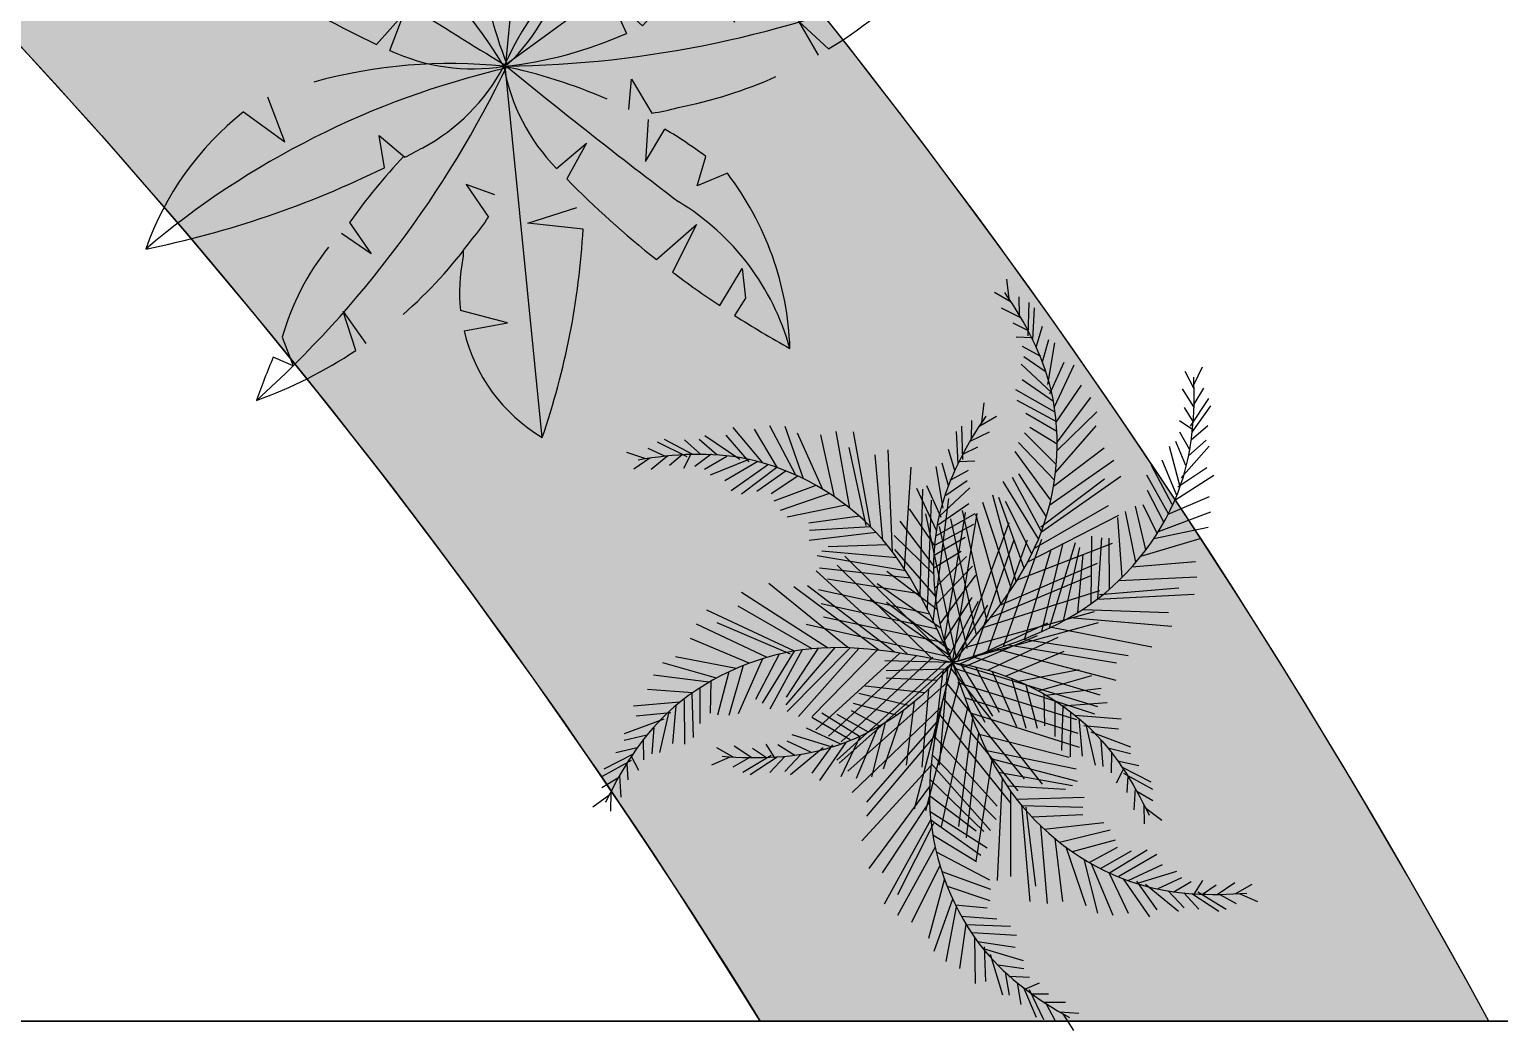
# Model space of a CAD drawing. Header units: inches. Extents: x 484217 to 497210, y -26946 to -21493.
# Drawn here: x 492448.7 to 492546.6, y -23339.7 to -23273 of the extents above; entities that cross this region are included whole.
import ezdxf

# ---------------------------------------------------------------- set-up
doc = ezdxf.new("R2010")
doc.units = ezdxf.units.IN
doc.header["$LTSCALE"] = 20
doc.header["$MEASUREMENT"] = 0
for name, color, linetype in [('ARBOLES', 7, 'Continuous'), ('Grass', 90, 'Continuous'), ('I-WALL-FULL', 5, 'Continuous')]:
    doc.layers.add(name, color=color, linetype=linetype)

# ---------------------------------------------------------------- blocks, each defined once
blk = doc.blocks.new('ARB-P16')
at = {"layer": 'ARBOLES'}
for p, q in [((0.3345730219092786, 1.506239946134343), (0.3251907298984236, 1.589995692738313)), ((0.3438821711946218, 1.492107292967773), (0.2733147618798171, 1.533651573287272)), ((0.3783641936887534, 1.437035543502645), (0.3777525340174179, 1.515545855283136)), ((0.3844227116748584, 1.426835899376158), (0.3030974925237047, 1.466412276589466)), ((0.4157803354854649, 1.350538077020616), (0.4189789069495475, 1.491099260276144)), ((0.4349267979449678, 1.333145019679364), (0.4420467349744115, 1.469084072060951)), ((0.4145402151603435, 1.373122101052417), (0.3513078530439486, 1.403780706570501)), ((0.4492108960866119, 1.302778570272181), (0.4764323385358295, 1.391586997699363)), ((0.4322067550511406, 1.341927463606311), (0.3642193157182021, 1.344892079332226)), ((0.4752484524465501, 1.240279017271291), (0.5032532641279772, 1.334697532230138)), ((0.4982288373235519, 1.143604847924593), (0.5276941703105251, 1.320738362519961)), ((0.4661256037142607, 1.263459936565511), (0.3914227061763995, 1.304538573016401)), ((0.4876066691934965, 1.199012420054146), (0.3973164712259915, 1.26147506615834)), ((0.4685180704548486, 1.263380326404615), (0.4654865820560872, 1.265025618572878)), ((0.5146862787142652, 1.10945477074327), (0.3851689362488457, 1.230335802006522)), ((0.5066406185651999, 1.104458720532392), (0.5674851172675233, 1.239098793161929)), ((0.5259458851019474, 1.049739478257692), (0.6100433136794834, 1.226998812613942)), ((1.116489207325259, 1.126282036535684), (1.078828381262497, 1.198996193788275)), ((1.116123022552671, 1.143201198886345), (1.152726417080089, 1.21911723145891)), ((0.525985743539934, 1.028179089500782), (0.3636897886857753, 1.121437505345853)), ((0.5222602812096682, 1.071760661531243), (0.3903480720705374, 1.163968733886918)), ((0.5338645498167125, 0.9842038375044524), (0.6407926670371182, 1.141143803387109)), ((1.116102684193407, 1.049446232097182), (1.068285270746486, 1.126215860691673)), ((1.11639727611697, 1.061305894659284), (1.157637813587712, 1.128115035146607)), ((0.2197022878853545, 0.9832548405790645), (0.2290845798952716, 1.067010587182693)), ((0.5336090697251166, 0.9870873098915068), (0.3687661414904824, 1.076119686486351)), ((0.5377147798677697, 0.9008205055802421), (0.6804779218176122, 1.088704709251886)), ((1.102075119842823, 0.9681573293758845), (1.179546185202241, 1.085485549040214)), ((0.2103931386000113, 0.969122187412438), (0.2809605479147592, 1.010666467731852)), ((0.5364702333370133, 0.9459688835474367), (0.4059284033594963, 1.022189725018649)), ((0.5373204021605602, 0.8648984215944324), (0.7060475351661637, 1.028119056345531)), ((1.113037081977495, 0.9879414499290817), (1.075797759860905, 1.047536035248044)), ((1.109037539347725, 0.9432448790141166), (1.187370836127911, 1.054573285457565)), ((-0.7067040545985606, 0.8124060367763376), (-0.8324146422151841, 0.9630383615632638)), ((-0.643880893170433, 0.7921359640571666), (-0.7415755836052256, 0.9549841221813438)), ((-0.5665570685225703, 0.7606934696260622), (-0.677333334580851, 0.9690451136487468)), ((-0.5341057213007048, 0.7452836767936901), (-0.6116087512086494, 0.9668758729017951)), ((-0.452978396911675, 0.7006303776327059), (-0.5599001490439832, 0.9388753979583555)), ((-0.3388742545633932, 0.6209263306059256), (-0.3966957467187342, 0.9456253998048112)), ((-0.2500229406295489, 0.5413246795435214), (-0.322845385995123, 0.9441996542779519)), ((0.1193485118496085, 0.8101599141239149), (0.1122285748202216, 0.946098966505815)), ((0.1384949743082586, 0.8275529714654795), (0.1352964028450288, 0.9681141547210359)), ((0.1698525981197179, 0.9038507938210499), (0.2511778172709285, 0.9434271710343295)), ((0.1759111161058229, 0.9140504379475374), (0.1765227757762773, 0.9925607497277439)), ((0.5335411631723446, 0.8063750711475848), (0.3992098409974574, 0.9399047567601997)), ((0.5377285915080279, 0.8912451133850537), (0.4224041276920616, 0.9623447453173526)), ((0.5307691667561585, 0.7725261248645835), (0.7022900268177068, 0.9694361178893018)), ((1.111405417903882, 0.952128746743), (1.055409385993585, 0.9908007684608151)), ((1.09839270578675, 0.8676402243392545), (1.056982211860941, 0.9421596732514387)), ((1.104982069902547, 0.909932570825049), (1.175269549405897, 0.9706582979607674)), ((-1.120199973706121, 0.840685405158041), (-1.191742192462215, 0.8730266190934515)), ((-1.025984125991954, 0.8384152918794426), (-1.15227087714004, 0.9002160490112203)), ((-1.002168992665077, 0.8485120682468619), (-1.122615842920311, 0.911936635485972)), ((-0.9686116348706264, 0.8487579283689968), (-1.03784201186707, 0.9106861013771379)), ((-0.9009531925069608, 0.8462116284307227), (-0.9749491870068994, 0.9112017680087945)), ((-0.8035458082586047, 0.8265699736658121), (-0.9520335370684164, 0.927544635012282)), ((-0.7644772217169303, 0.8178051063482314), (-0.8612335044793156, 0.9294663078738096)), ((-0.403312768825316, 0.6685926363371664), (-0.4609379957430519, 0.9315644083373797)), ((-0.2702160334626456, 0.54804878496941), (-0.3412746020327404, 0.8770499579732984)), ((0.1397350946342897, 0.8501369954969675), (0.2029674567506277, 0.8807956010151655)), ((0.5265572926070661, 0.7399357859634392), (0.374810641092381, 0.8986778106734903)), ((0.522489868238921, 0.7140065153600119), (0.7371178936160163, 0.876516916162643)), ((1.05760155110579, 0.7113974262459521), (1.01221903578471, 0.882649851109221)), ((1.082304517890265, 0.801639551852304), (1.039068290579763, 0.9025579875077483)), ((1.061829055140322, 0.7490697417871104), (1.18099553568436, 0.8833970947556509)), ((1.093788486166289, 0.8431579338010238), (1.167723259987554, 0.908217711424811)), ((-1.201385235699291, 0.8299211446365291), (-1.281365194218779, 0.856496673373499)), ((-1.184652420326501, 0.8324519618270187), (-1.251942302915552, 0.7857855050759213)), ((-1.108400304975959, 0.8419126778902069), (-1.178410995239147, 0.7846537558588408)), ((-1.047009629379005, 0.8467522126064466), (-1.101342061686296, 0.8021846401947812)), ((-1.011283015763155, 0.8497222490806564), (-1.042462235720251, 0.789233100497313)), ((-0.9258236062987351, 0.8476412808800831), (-0.994423502849031, 0.7970247671059099)), ((-0.8583056630050976, 0.840141554753842), (-0.9528530808408674, 0.7843321667624535)), ((-0.7656423335265572, 0.827203812610918), (-0.9296691345952581, 0.7602547704247797)), ((-0.9247488547278522, 0.8497802394912526), (-0.9275129732648395, 0.8477170969985934)), ((-0.728243190440196, 0.8182866673545844), (-0.8672389417666294, 0.7371488793579317)), ((-0.1990119186392007, 0.4860224393592886), (-0.2319617053097716, 0.8461358913173456)), ((-0.158410033130707, 0.4355847989327798), (-0.1765878653588118, 0.8675697276056553)), ((0.07902685734717352, 0.7172939117158705), (0.05102204566574641, 0.8117124266748873)), ((0.1050644137080212, 0.7797934647168461), (0.07784297125877515, 0.8686018921442552)), ((0.1220685547425546, 0.8189423580511743), (0.190055994076431, 0.8219069737770042)), ((0.5108951074921038, 0.655340062306351), (0.3607552955148492, 0.8604087117756477)), ((0.506210103040047, 0.6355248737651777), (0.7768031483965102, 0.8240778220276183)), ((1.043966387242676, 0.6754489396359133), (0.9813051272282394, 0.8236944320501323)), ((1.100376341996906, 0.8663002906598364), (1.098684335509034, 0.8693059556904074)), ((-0.6871109148103471, 0.8034082134118421), (-0.8397914459129936, 0.6951226441518656)), ((-0.6466060820279154, 0.7931121959833547), (-0.7965166535720413, 0.6807432696254807)), ((-0.6080724472673751, 0.778481056781544), (-0.7319778830183736, 0.6918887416509563)), ((-0.5578570003042671, 0.7566938272119614), (-0.670736245953691, 0.6817727653072154)), ((-0.1080586873364098, 0.36398148305733), (-0.07980861549640395, 0.7945941945389734)), ((0.05604647247108119, 0.6206197423692572), (0.02658113948405116, 0.7977532569647393)), ((0.08814970607943451, 0.7404748310101184), (0.1628526036181768, 0.781553467461265)), ((0.4717491111412357, 0.5230771030060453), (0.3486662727951568, 0.7509003358301243)), ((0.4923013458900698, 0.5845612519840415), (0.3757787878914201, 0.7665537537192222)), ((0.4711628305018109, 0.5214956339738421), (0.8064526221195932, 0.7564256436646986)), ((1.008540193040119, 0.5977099131243904), (0.9163035583777628, 0.7607815486024093)), ((1.023940760608326, 0.636561836785063), (0.9361087136207401, 0.8018574526064981)), ((1.035374667193111, 0.654840724395342), (1.200871415584061, 0.7602166010546227)), ((1.048131028433687, 0.7114460601785311), (1.171268248314391, 0.7930991511182697)), ((-0.4825511274815994, 0.7173303397664483), (-0.6600797800477096, 0.6513102021178838)), ((0.02832942469177624, 0.526754372702527), (-0.05576800388575975, 0.7040137070587207)), ((-0.04150874273287286, 0.2521986997329293), (-0.03028303998743809, 0.7009305228134792)), ((0.0476346912294332, 0.5814736149769999), (-0.01320980747289013, 0.7161136876067644)), ((0.03958903108036793, 0.5864696651881616), (0.1691063735457874, 0.7073506964514138)), ((0.06666864060113653, 0.6760273144990094), (0.1569588385686131, 0.7384899606030615)), ((0.08575723933978452, 0.7403952208492797), (0.08878872773848911, 0.7420405130175993)), ((0.4591999560362865, 0.4908543564288266), (0.3099033782607421, 0.7345520386263331)), ((0.4688070915526339, 0.5426480590345761), (0.7377599038013045, 0.7450226542513576)), ((0.989092775820893, 0.5613683500628213), (0.9190885979612062, 0.6953467107429674)), ((-0.4251517817044999, 0.6831504016707584), (-0.6328699707028704, 0.6118816805233678)), ((-0.354903020634481, 0.6334829870833119), (-0.6040116562239461, 0.5830845564458116)), ((-0.01052867565292104, 0.193304652275998), (0.006664513020183448, 0.655212214929378)), ((0.01408386722269483, 0.1436419150223571), (0.0797723652400748, 0.6619014627801221)), ((0.03201502858490812, 0.5487755559759933), (0.1639272377240957, 0.64098362833181)), ((0.3447113815645366, 0.2798646806595855), (0.222944364704972, 0.6451463371149089)), ((0.3649913836601968, 0.3109382990069207), (0.2655213576911422, 0.6757596458677142)), ((0.3988299799497952, 0.3672533677343495), (0.2917840974370449, 0.666796564167015)), ((0.4312291430813388, 0.4286128227519725), (0.319703464057028, 0.649744286156249)), ((0.4423235256604414, 0.4520063784725039), (0.7554936711758842, 0.6328152462880325)), ((0.9123644591263087, 0.4447159719066747), (0.8696330241247665, 0.6292399690448747)), ((0.9610515910572417, 0.5143580698773462), (0.9012098287111883, 0.6359058098598496)), ((1.007222860418693, 0.5951322556900038), (1.181245428280306, 0.671158047486955)), ((-0.2984281234662376, 0.5869431766946889), (-0.5124980801755612, 0.5573994659479808)), ((0.01656052992680657, 0.3778354000249635), (-0.1262026120229791, 0.5657196036967775)), ((0.02041075997786379, 0.4612187319493443), (-0.0865173572424851, 0.6181586978320013)), ((0.1116052272269314, -0.01313343432155989), (-0.01731736943162332, 0.5968969948779943)), ((0.02828956625469914, 0.5051939839453325), (0.1905855211079484, 0.5984523997904887)), ((0.05923847942437988, 0.04723185977215394), (0.1506971908023615, 0.6029275138485559)), ((0.1965939962133518, 0.08596848078286712), (0.08798073248070182, 0.5762706980013661)), ((0.09507535428940628, -0.03213074919844416), (0.2001755847936124, 0.5992717735790904)), ((0.1191775166289233, -0.02483551497252279), (0.3344701411040774, 0.5603202303852584)), ((0.2413048792660106, 0.1403739335116256), (0.137336147020136, 0.6107975302621185)), ((0.3003684918153056, 0.2169118180022451), (0.1943784465367457, 0.5954822647266838)), ((0.4135396582853161, 0.3940067434944296), (0.7981573839482508, 0.5915177996179182)), ((0.8128540716334101, 0.3288621825230962), (0.7947862921833462, 0.5823748439065071)), ((0.8711123079413311, 0.3921687256761572), (0.8270433681075815, 0.6073059033023753)), ((0.9661329079356163, 0.5224740137684876), (1.186959950051545, 0.605643756819461)), ((-0.2272137825522975, 0.5176236128399694), (-0.5110435500502319, 0.484176766564417)), ((-0.2512132282587913, 0.5425196626590889), (-0.5096454724118757, 0.5262228626147873)), ((0.01695490763407292, 0.3419133160389833), (-0.1517722253715306, 0.5051339507903947)), ((0.01780507645756302, 0.4229837779920445), (0.1483469064351368, 0.4992046194635122)), ((0.02066624006951656, 0.4641022043361147), (0.1855091683041508, 0.553134580931129)), ((0.1573318387366101, 0.0282842079914758), (0.04088557253683689, 0.5430488243392233)), ((0.6815902064192016, 0.217068918812572), (0.6847827159335509, 0.5028447686092363)), ((0.9466925048803317, 0.492264373242449), (1.176388080385948, 0.5407387336189515)), ((-0.1402819565043956, 0.4110187534805618), (-0.4571149744628542, 0.4393345833896091)), ((-0.1824196528305038, 0.4661468138498606), (-0.4299333297533394, 0.4575397861809449)), ((0.02350614303753673, 0.2495410193093051), (-0.1480147170230737, 0.446451012333938)), ((0.01654671828566734, 0.3682600078297185), (0.1318711821025715, 0.4393596397620456)), ((0.1799289998595555, -0.01408370674181469), (0.3551162738484948, 0.4837634205849781)), ((0.243858264182137, 0.01388129818127481), (0.41266745516333, 0.4868470076235382)), ((0.3106576408143837, 0.03617164657438821), (0.4728267454208037, 0.4898334580327059)), ((0.3696228640292816, 0.3182861515134334), (0.7724483881938227, 0.4730665473336443)), ((0.4013830627375796, 0.0695700882557162), (0.5129851228756763, 0.4465242671741407)), ((0.4724170605417441, 0.09929425256598279), (0.5635908092251327, 0.4733868112844277)), ((0.5061181045625744, 0.1148212572382761), (0.6159284753585155, 0.4766645709211729)), ((0.5647263492930676, 0.1445115117711566), (0.6334008563645455, 0.4551057157906939)), ((0.7093558483151128, 0.2376809497874319), (0.7263031879354571, 0.4960713485823476)), ((0.759462345355672, 0.278815289249934), (0.7575883330803777, 0.494906162005293)), ((0.8920133219189665, 0.417526519117871), (1.141993553933162, 0.4930436323510889)), ((-0.1033276072775209, 0.3566973613976643), (-0.4762576339635984, 0.4192441150081265)), ((0.00957510092015923, -0.0156258415496211), (-0.3915965063075646, 0.379625594121677)), ((0.09507535428940628, -0.03213074919844416), (-0.3600696253431295, 0.4179339703004246)), ((0.02073414662228856, 0.2833899655924483), (0.1550654687962663, 0.4169196512048359)), ((0.02771801718662914, 0.2169506804080186), (0.1794646687022521, 0.3756927051183823)), ((0.2960112196844875, 0.2110219375772999), (0.7081551884093926, 0.3888522344646788)), ((0.6247986948444293, 0.1792390482745247), (0.6479735692458917, 0.4258156618971611)), ((0.8538765423980407, 0.3723748023370774), (1.122063976119506, 0.3958337034167698)), ((-0.09522535085415028, 0.003101226140188373), (-0.4806817918337742, 0.3557076210356911)), ((-0.08361084961074994, 0.3252633398714408), (-0.4663014865978709, 0.3677577077325509)), ((-0.04503090674151622, 0.2586229407413896), (-0.4331768166331358, 0.3210106435819284)), ((0.03178544155565532, 0.1910214098045912), (-0.18284258382144, 0.3535318106073078)), ((0.04338020230247253, 0.1323549567511861), (0.1935200142797555, 0.3374236062204261)), ((0.2555174531911177, 0.158215420391457), (0.6821251875627468, 0.3361481131363462)), ((0.798347321176891, 0.3145742451337128), (1.127778497889949, 0.3303194127491338)), ((-0.4332026918861516, 0.03059868191448345), (-0.796561146848603, 0.2649318750224836)), ((-0.345668338513434, 0.03042591842643105), (-0.6811248553835014, 0.3018928577357087)), ((-0.2159689821548341, 0.02030847137774572), (-0.5760465211848782, 0.2883204698658233)), ((-0.1499903135398881, 0.01164309949248832), (-0.5173884128063833, 0.2921298885366355)), ((-0.0002841395396444568, 0.1729241372803187), (-0.4709840799555707, 0.2756345250536469)), ((0.0480652067545293, 0.1125397682100413), (-0.222527838601934, 0.301092716472283)), ((0.2207374925293664, 0.1150585081443012), (0.7188318085352989, 0.2725703806372906)), ((0.7080182158092043, 0.236653570320982), (1.116902937454029, 0.2572603221821623)), ((0.7172740071546286, 0.2558187710382072), (1.052667742195155, 0.2841407501484241)), ((-0.5724228958500532, 0.01675736766100044), (-0.9435231481621428, 0.1896618399859733)), ((-0.4978237828755994, 0.02652642479174005), (-0.810993928391042, 0.2073352926071266)), ((0.03038071862343372, 0.1095310554506739), (-0.4603147498453382, 0.2163536302788316)), ((0.08311247929276533, -0.00148947158129431), (-0.2521773123250171, 0.23344053810942)), ((0.08546821824199924, 0.01966295347946811), (-0.1834845940067282, 0.2220375486959654)), ((0.06197396390450649, 0.06157614642881981), (0.1784965219023036, 0.2435686481641141)), ((0.08252619865334054, 9.199745082355547e-05), (0.2056090369985384, 0.227915230274732)), ((0.09507535375834664, -0.03213074912650882), (0.244371931533891, 0.2115669330709125)), ((0.6466362926452973, 0.1931481494810896), (1.008003484974637, 0.17968935937688)), ((-0.6886987505524758, -0.009905423883111553), (-0.9872869163842779, 0.1301585533513219)), ((-0.5895635638296994, 0.004141025356034334), (-0.8993015104917106, 0.1358736955736504)), ((0.084752318477058, -0.009161865822846949), (-0.5231639864236115, 0.1293874997989235)), ((0.066305754835156, 0.04971145907634877), (-0.4498832294602835, 0.159671795779218)), ((0.09507535428940628, -0.03213074919869996), (0.7124153245382558, 0.1370040058181701)), ((0.1275929160771057, -0.03709123428549788), (0.4986931683901332, 0.1358132380396171)), ((0.1521191502847898, 0.03366218842418789), (0.6950027380719348, 0.1834612737253281)), ((0.5914124780252052, 0.1593428395799208), (1.02216629471684, 0.1220257980128849)), ((-0.7648057285032337, -0.03504755445089813), (-1.012857876666629, 0.0695705674880287)), ((0.1447335840567803, -0.04970757659046398), (0.4544715307196441, 0.082025093627351)), ((0.2438687707794998, -0.06375402582972356), (0.5424569366113303, 0.07630995140496566)), ((0.3945605115826822, 0.06690001193013018), (0.8381560865418008, -0.001723827393760757)), ((0.5139483340001334, 0.1185801206074757), (0.93739298927224, 0.03539359664114272)), ((-0.6376085808459493, 0.003531049979955014), (-0.7369574316479088, -0.1883766962278628)), ((-0.5740856285269729, 0.01647436707202132), (-0.7098449165517025, -0.2040301141172733)), ((-0.5399053338583428, 0.02171785324395614), (-0.6763054285975727, -0.2294256169064681)), ((-0.4026787496733561, 0.03123641467422544), (-0.6085678260579925, -0.2112396371685179)), ((-0.4720171780463431, 0.02861518549892139), (-0.6077598034183893, -0.1785346174126516)), ((-0.3369891713943218, 0.03008886502252039), (-0.6031987126341676, -0.2384653778118206)), ((-0.2999386274701124, 0.02806267719242328), (-0.5553983130676556, -0.2600314809783413)), ((-0.2232484042940541, 0.02113703952190349), (-0.4981050056398998, -0.2599382555999625)), ((-0.12743284569774, 0.008255392859638278), (-0.4828472649007267, -0.3169959688398762)), ((0.2797759344845758, 0.02567362900859393), (0.7853485834721994, -0.1058719304316753)), ((0.3199757487311672, -0.08889615639725434), (0.5680278968936818, 0.01572196554172933)), ((0.3321827084857318, 0.04372064474657122), (0.7880808980607981, -0.03250955213121642)), ((-0.9028972194886933, -0.09764988844051459), (-1.128614002108037, -0.03313822232527741)), ((-0.8196248462130029, -0.05713727636137377), (-1.075914332462162, -0.007050850782434281)), ((-0.7892948477323785, -0.04448969692168703), (-0.8508961480214623, -0.2552771644275822)), ((-0.7082017094361959, -0.01575568528153326), (-0.8107264634073488, -0.2483149013080492)), ((-0.0579609000043888, -0.003262641325250115), (-0.4282684437809223, -0.3424755955148555)), ((0.07035826053248684, -0.02731411675162576), (-0.3934822899056484, -0.4439795751795543)), ((0.09507535428940628, -0.03213074919844416), (-0.3834460874117553, -0.457257123415161)), ((0.01162622437013283, -0.008422530712039134), (-0.3759498772559198, -0.3666502635905999)), ((0.09507535428940628, -0.03213074919844416), (-0.1906213182253111, -0.02468496124549802)), ((0.07344421472581075, -0.05911000960367118), (-0.1853979116450546, -0.0664287612385408)), ((0.09507535428940628, -0.03213074919844416), (-0.06711963632776019, -0.6513302237144103)), ((0.07452066676327718, -0.05781154116027665), (0.03871020606891307, -0.4656460231764186)), ((0.08867237722427035, -0.05648514421457662), (0.4745098335330908, -0.5462683797257455)), ((0.09507535408627632, -0.03213074870237165), (0.2314754488245682, -0.2832742188527959)), ((0.09507535428940628, -0.03213074919844416), (0.7078092039609487, -0.2172589039671493)), ((0.1032625751069815, -0.05594469652263), (0.6960257222054906, -0.249309667293943)), ((0.1292556487539684, -0.03737423487450542), (0.265014936778698, -0.2578787160635727)), ((0.1783752807007488, -0.006756991843445803), (0.7177738926069139, -0.1686566314992319)), ((0.1927786010730017, -0.05031755196640119), (0.2921274518749613, -0.2422252981745316)), ((0.3747948664400553, -0.1109858783076731), (0.6310843526891574, -0.06089945272873365)), ((-0.9342038456315719, -0.1152693893202184), (-1.168297909955641, -0.0855749835034203)), ((-0.9259182185599002, -0.110469731990861), (-0.9298300741037622, -0.2458934633000922)), ((-0.8503248917932638, -0.07166113018769238), (-0.8987993306058684, -0.2547603105211067)), ((0.07308270814701245, -0.1163864838299275), (-0.347253920525219, -0.4911923995285292)), ((0.03047349715566838, -0.1076508414896011), (-0.1853979116450546, -0.097735597016964)), ((0.1235318116624171, -0.1144285944699561), (-0.01818016889706087, -0.6594791154426787)), ((0.05502425983439706, -0.06634762391627191), (0.01423912542020389, -0.4004548893507831)), ((0.06602691299494268, -0.113874403180688), (0.3984743438421673, -0.5237781100167354)), ((0.1162679997606233, -0.1162539248751386), (0.6202903675864206, -0.2727908083441548)), ((0.2633717296632199, -0.06960428722783263), (0.3658964836353391, -0.3021635032545475)), ((0.3444648679594309, -0.09833829886798638), (0.4060661682494242, -0.3091257663742226)), ((0.4580672397166268, -0.151498490386814), (0.6837840223350327, -0.08698682427188942)), ((-1.004490814303608, -0.1602954523170865), (-1.193868870237992, -0.1461629693668556)), ((-1.006860234597184, -0.1619584407597188), (-1.001543070369507, -0.3492327925429208)), ((-0.9726812146245152, -0.1389213872157598), (-0.9734194846485309, -0.2900843489679232)), ((-0.08695682301291185, -0.2150046285675558), (-0.3003047748175902, -0.1629591857715127)), ((-0.02152586983257265, -0.1591429165503655), (-0.2741904357810654, -0.13165234999326)), ((-0.006707915400909314, -0.1451779894073866), (-0.03470303587627654, -0.4737949149045448)), ((0.05638337790779246, -0.1829829740544255), (0.3709710545567759, -0.574426072050926)), ((0.1465929666584032, -0.1790980870531769), (0.6255137741675867, -0.3301873500820989)), ((0.4054949120211972, -0.125509732134276), (0.4539693508328639, -0.3086089124674629)), ((0.4810882387868957, -0.1643183339372172), (0.4850000943316957, -0.2997420652463916)), ((0.4893738658586528, -0.1691179912668304), (0.7234679301826645, -0.1394235854500323)), ((-1.057287011692296, -0.1999210375001041), (-1.252846812591883, -0.2157201951372087)), ((-1.095022632309593, -0.2439995098855263), (-1.242046604925747, -0.2586266646433444)), ((-1.103372168785455, -0.2395297889117955), (-1.143299541462852, -0.4121356133489086)), ((-1.07451511388274, -0.214123455736285), (-1.088413542407181, -0.3744668160983053)), ((-1.038635096532829, -0.1891063247022373), (-1.038251276343999, -0.3762879524596485)), ((-0.2974704327606048, -0.3446874086574212), (-0.4569961967684719, -0.2464454334690913)), ((-0.2124088949394718, -0.3003339209198259), (-0.3316452143011475, -0.2360098215429218)), ((0.04762600097748759, -0.2197585971706815), (-0.3291396317447095, -0.5816364710629784)), ((-0.1410029965094566, -0.2542724804857244), (-0.3238087574968915, -0.2047029857647544)), ((-0.1130749473452966, -0.2349473880288997), (-0.197843573532964, -0.4819438066328132)), ((-0.0665351281537312, -0.1985175004347184), (-0.09995925093912206, -0.4656460231764186)), ((0.1597139211912406, -0.2145519818801063), (0.04707604616584149, -0.7246702492684847)), ((0.1713540292990388, -0.2450215739668806), (0.6307371807478717, -0.3901938090180579)), ((0.5278512348525055, -0.1927699891620591), (0.5285895048755265, -0.3439329509144216)), ((0.562030254824208, -0.2158070427060181), (0.5567130905974409, -0.403081394489476)), ((0.5596608345315417, -0.2141440542637554), (0.749038890465016, -0.2000115713134676)), ((0.593805116759853, -0.2429549266485935), (0.5934212965710515, -0.4301365544060047)), ((-1.124718282470496, -0.2708573898276256), (-1.292853072465505, -0.3339064202279758)), ((-1.167391563432005, -0.3077602433367872), (-1.176340702762047, -0.4171851715414903)), ((-0.3764741005615519, -0.3771957453205061), (-0.5222847382251814, -0.3090604573142741)), ((-0.3368686208813756, -0.3586313043241205), (-0.4987807555467612, -0.2647080924118654)), ((-0.2604302491769488, -0.32660603585731), (-0.3917103491775151, -0.2516639155765006)), ((-0.2207083336523112, -0.3051096557854578), (-0.3120392560265088, -0.5226882652741267)), ((0.03556486122434421, -0.2738575218014887), (-0.2680654123608122, -0.6223727426100822)), ((-0.1897960852166705, -0.2868070726797498), (-0.2467857348303255, -0.5145393735458583)), ((0.04040241233172992, -0.2515659536430519), (0.3420195483965927, -0.6272452861818465)), ((0.1796989232151986, -0.2662507674792778), (0.1204892881109743, -0.7246702492684847)), ((0.612457031920286, -0.2537696394466025), (0.8080168328189643, -0.2695687970838776)), ((0.6296851341097636, -0.267972057682897), (0.6435835626342055, -0.4283154180448037)), ((0.6501926525375268, -0.2978481118318825), (0.7972166251527995, -0.3124752665898995)), ((0.6585421890124508, -0.2933783908583507), (0.6984695616898478, -0.4659842152954639)), ((-1.196950376576353, -0.3390960715935307), (-1.292721614958793, -0.3620524507283562)), ((-1.213591506150067, -0.3564754079423551), (-1.213500626764812, -0.3599233999910325)), ((-1.212464217201415, -0.3585871499973905), (-1.210687911152007, -0.443821075227163)), ((-0.5040041621270461, -0.4108107162433328), (-0.6032434994245648, -0.3638484341426818)), ((-0.41290515796058, -0.3894835213569934), (-0.5823498731024586, -0.3377587281832746)), ((-0.3555603944788857, -0.3693769802829934), (-0.4670227668009658, -0.530837157002253)), ((-0.2948455323763142, -0.3434669247127147), (-0.3772954710894112, -0.5145393735458583)), ((0.02265622189139549, -0.3391387626955691), (-0.2680524948991092, -0.6811544164736745)), ((0.02135922815949698, -0.3463494713366515), (0.2840955161415195, -0.6387859871978208)), ((0.2051838253377127, -0.3277226565502644), (0.1531173956419991, -0.7735649519263744)), ((0.2081059753452621, -0.3344411051196516), (0.5889526219704635, -0.4319362567223663)), ((0.6798883026975489, -0.3247059917740955), (0.848023092692557, -0.3877550221744741)), ((0.7225615836590862, -0.3616088452832855), (0.7315107229890714, -0.4710337734875907)), ((-1.257213866558374, -0.4204486499187396), (-1.378500507801675, -0.4822521297689661)), ((-1.238057799020169, -0.3928950333541934), (-1.328578874466984, -0.4137247863791629)), ((-1.263459664660303, -0.4271954981273041), (-1.232033377524431, -0.4875566555908505)), ((-0.846587828096176, -0.4318934531014236), (-0.9238135783733981, -0.4656460231764186)), ((-0.8296940167887215, -0.4328890862862806), (-0.9009561235845068, -0.3925480573005302)), ((-0.752897061557178, -0.4353625274297314), (-0.8278338191893794, -0.3847210102835845)), ((-0.6711423972384694, -0.4243701150749644), (-0.7912726669921993, -0.4974207508461745)), ((-0.6465063365019148, -0.4322549092863142), (-0.7606730407166538, -0.5063904818176468)), ((-0.6913207959325121, -0.4345881513847586), (-0.7494881082139102, -0.395156622209754)), ((-0.6554721774967049, -0.4342905050048671), (-0.692033329694766, -0.376893963266923)), ((-0.6130661708220657, -0.42944207644382), (-0.6763658038196638, -0.4974207508461745)), ((-0.5705578813756347, -0.4244313260937815), (-0.6434844728640883, -0.3802760373148999)), ((-0.5459211920174596, -0.4207414852036777), (-0.6136876187192968, -0.4922036210276133)), ((-0.4507087130354819, -0.3923059976225431), (-0.5893781700434602, -0.5063904818176468)), ((-0.5692927035837556, -0.4264634579880351), (-0.5722333125972057, -0.4246607581073646)), ((-0.4126012816328739, -0.3800177501724135), (-0.4987807555467612, -0.5000306680442463)), ((0.009494864139099946, -0.4224322660695065), (0.2804881477213996, -0.6959656921638668)), ((0.2404533087729135, -0.4043196054476255), (0.6176800112291119, -0.4815071037322411)), ((0.7521203968034057, -0.3929446735398301), (0.8478916351857889, -0.4159010526747124)), ((0.7676342374293483, -0.4124357519437467), (0.7658579313790597, -0.4976696771737465)), ((0.7687615263771477, -0.4103240098886545), (0.7686706469918931, -0.4137720019376445)), ((-1.262703464836363, -0.4457265014713983), (-1.386032306053266, -0.5132370489556308)), ((-1.281641743204347, -0.4580924891932909), (-1.276576693369378, -0.52818262388638)), ((-0.7647594714737237, -0.4352155190077837), (-0.833057225769636, -0.4739409620847823)), ((0.004183015255080136, -0.467913862816232), (-0.2883832323595925, -0.7851367570170851)), ((0.005079925727699219, -0.4592745863144216), (0.2558797914384741, -0.7422734000061553)), ((0.2612715373505807, -0.4451043175356801), (0.1939025300561354, -0.8713516526650551)), ((0.2572238506014912, -0.4374194116249441), (0.6229034178103348, -0.533686515651425)), ((0.2890748325908987, -0.4948820300041916), (0.6020097914882854, -0.5519491745941991)), ((0.8186296848873269, -0.4810441000739161), (0.7872033977514263, -0.5414052575374626)), ((0.7932278192472494, -0.4467436353004928), (0.8837488946940368, -0.4675733883256611)), ((0.8123838867854261, -0.474297251865039), (0.9336705280286707, -0.5361007317154645)), ((-1.31890439727394, -0.5213785640205231), (-1.386590491899483, -0.5611634327240154)), ((-1.313100505343527, -0.5110319114718322), (-1.306712043824547, -0.6012498058317135)), ((-0.001642963152903576, -0.555254293564218), (-0.2589550973799533, -0.9027192238306155)), ((-0.0003079164934547407, -0.524752893568234), (0.2283641212662531, -0.7458728760180122)), ((0.3048890964681732, -0.5209976730045298), (0.2836298257676617, -0.9528419222360752)), ((0.326014097832342, -0.5536202558462548), (0.5732824022286991, -0.5676019163391288)), ((0.8178734850634157, -0.4995751034178965), (0.9412023262803473, -0.5670856509022428)), ((0.8368117634313704, -0.5119410911396187), (0.8317467135964023, -0.5820312258327363)), ((-1.356941582116917, -0.59390503255878), (-1.424785040383341, -0.6439082090875274)), ((-1.349356920093925, -0.5787767462071827), (-1.350051617574934, -0.6606620555124039)), ((-0.001752886796936082, -0.6200034757636388), (-0.2024109409100276, -0.9208418576936026)), ((-0.002170516826140556, -0.594115846300042), (0.1957795745454405, -0.7429542234595203)), ((0.3407263200815862, -0.5749250508596901), (0.3407263200815862, -0.9365427864907758)), ((0.3659314406894225, -0.6089644572682857), (0.6516281132041684, -0.601518669315368)), ((0.8682705255714608, -0.5648805134184443), (0.8618820640524801, -0.6550984077783255)), ((0.8740744175009921, -0.5752271659670214), (0.9417605121265068, -0.6150120346703147)), ((0.0003277264389112133, -0.66230773491165), (0.2421371660437899, -0.8146436248462123)), ((0.3864861282146137, -0.6346452492302035), (0.4222965889099157, -1.042479731246289)), ((0.387562580253018, -0.6359437176735696), (0.6464047066238265, -0.6432624693083824)), ((0.4059825351444317, -0.6431813319861703), (0.4467676695586248, -0.9772885974206815)), ((0.4305332978231604, -0.684484549559528), (0.6464047066238265, -0.6745693050868624)), ((0.9045269403209487, -0.6326253481535389), (0.9052216378028959, -0.7145106574587032)), ((0.9121116023439697, -0.6477536345050794), (0.9799550606103651, -0.6977568110338552)), ((0.003177645265907358, -0.6950777855332717), (-0.1933340451405741, -1.054235841756196)), ((0.01466058249289404, -0.7129975161284676), (-0.1368020657853606, -1.013580546556824)), ((0.003352664166044406, -0.6967553247049807), (0.2146284741802731, -0.8464728674720163)), ((0.4677147103797381, -0.722011697477285), (0.4957098308550485, -1.050628622974443)), ((0.4825326648114014, -0.7359766246202639), (0.7351972307598658, -0.7084860580631585)), ((0.5479636179917406, -0.7918383366374542), (0.761311569796419, -0.7397928938414395)), ((0.01216620387614853, -0.7609816156341082), (0.1972566250454406, -0.8725177676274711)), ((0.5275419231316221, -0.7753512085045883), (0.5609660459179509, -1.042479731246289)), ((0.6020097914882854, -0.831106188555566), (0.7848155524747824, -0.7815366938346243)), ((0.02227486601759665, -0.8128329340379992), (-0.1367815640356582, -1.101751369850774)), ((0.02685327621372835, -0.8326730228407654), (0.2523051685022324, -0.9500040008453253)), ((0.5740817423241253, -0.8117810960987697), (0.6588503685117928, -1.058777514702683)), ((0.6508028801954993, -0.8636407807496197), (0.7077925298091543, -1.091373081615757)), ((0.6734156899183006, -0.8771676289896674), (0.7926520092799194, -0.8128435296127917)), ((0.7214370441557776, -0.9034397439272367), (0.8527171441563722, -0.8284976236463422)), ((0.7584772277385241, -0.9215211167272912), (0.9180029917473007, -0.8232791415389329)), ((0.7978754158602044, -0.9354650123940473), (0.9597875505255898, -0.8415418004817354)), ((0.04244898545564979, -0.8904048601919498), (-0.07797163074860691, -1.131182132456331)), ((0.05028973636325418, -0.9154526872478925), (0.2566584581737175, -0.9905394857787542)), ((0.681715128630259, -0.8819433638553846), (0.7730460510053375, -1.099521973343997)), ((0.755852327355143, -0.9203006327826698), (0.83830226606824, -1.091373081615757)), ((0.8374808955403238, -0.9540294533905183), (0.9832915332040102, -0.8858941653841725)), ((0.8739119529384709, -0.9663172294268917), (1.043356668080406, -0.914592436253116)), ((0.06095198706597671, -0.9465362276430653), (-0.005582814793200441, -1.199055674281141)), ((0.07346269444374798, -0.9781102253230074), (0.2530487636498435, -1.038309268540303)), ((0.8165671894576859, -0.9462106883528348), (0.9280295617797661, -1.107670865072151)), ((0.8736080766117027, -0.9568514582424257), (0.9597875505255898, -1.076864376114088)), ((0.9117155080133726, -0.9691397056924131), (1.050384965022289, -1.083224189887545)), ((0.9650109571058749, -0.9876444243131742), (1.064250294403365, -0.9406821422125802)), ((1.03156467635452, -1.001265034163623), (1.104491267842917, -0.9571097453847414)), ((1.116478972475591, -1.011124213074709), (1.153040124672657, -0.9537276713368215)), ((1.152327590911341, -1.0114218594546), (1.210494903192739, -0.971990330279624)), ((1.21390385653595, -1.012196235499658), (1.288840614168151, -0.9615547183535682)), ((1.29070081176755, -1.009722794356207), (1.361962918562398, -0.9693817653704002)), ((0.09600170481843405, -1.032251320677432), (0.01704637834973255, -1.253330214837149)), ((0.1073079258329699, -1.056052248248221), (0.2421962490301155, -1.068702539968626)), ((1.006927986996232, -0.9975751932736046), (1.074694413698182, -1.069037329097483)), ((1.030299498562584, -1.003297166057877), (1.033240107576063, -1.001494466177206)), ((1.074072965800895, -1.00627578451369), (1.137372598797583, -1.074254458916016)), ((1.107513131480687, -1.009088617356213), (1.22167983569463, -1.083224189887545)), ((1.132149192217327, -1.001203823144834), (1.252279461970176, -1.074254458916016)), ((1.225766266452553, -1.012049227077654), (1.294064020748493, -1.050774670154681)), ((1.307594623074976, -1.008727161171322), (1.384820373351317, -1.042479731246289)), ((0.111562418620565, -1.064630570786704), (0.06681059398707134, -1.296317995738349)), ((0.1326798977861756, -1.104555212335896), (0.2834795614007817, -1.115055093376213)), ((0.1519548510758568, -1.137678881613169), (0.1256205272741227, -1.325748758343735)), ((0.1534613337421717, -1.140150762083067), (0.3406880917881665, -1.146940176128908)), ((0.1785002942306448, -1.173612679411264), (0.3653158922761293, -1.185319148328261)), ((0.1880877567766674, -1.19292414010107), (0.1912233188536732, -1.389096047774501)), ((0.2011478112335965, -1.211033562134702), (0.3602587312514345, -1.235259058185676)), ((0.2246373093808813, -1.241471283138594), (0.3943039607425476, -1.292463372074764)), ((0.2296369689271387, -1.233427865372533), (0.2347377555788057, -1.381089587411878)), ((0.2545208208350687, -1.264796181675365), (0.3065788993290539, -1.436652064043273)), ((0.2885904878467329, -1.309763806638415), (0.39720894852789, -1.325761681699902)), ((0.3179517763740876, -1.341284788588041), (0.3346746537243632, -1.438338746866322)), ((0.3342200265689428, -1.359013650960208), (0.33766668912196, -1.359145656563896)), ((0.3364001676233102, -1.358025106644334), (0.4215708577569899, -1.361757507404405)), ((0.368983407988793, -1.385781092268218), (0.3839231913812, -1.477458497245124)), ((0.3952422632226841, -1.406676767206221), (0.4490831701338606, -1.531701869520674)), ((0.4015716276213652, -1.413345282857449), (0.4638364836498567, -1.385883153348402)), ((0.4201127804201121, -1.413787522633157), (0.4795169396504093, -1.541219162988568)), ((0.4312297836370362, -1.433484940721911), (0.5015007120764494, -1.432957373293618)), ((0.4820268478167691, -1.468297214666961), (0.5724689859596594, -1.467748989043088)), ((0.4919770418316887, -1.474757247140246), (0.5273072056502599, -1.544871601647685)), ((0.547288546319038, -1.508853360347956), (0.6289580176103016, -1.514835328550902)), ((0.5618953760047702, -1.517399275890057), (0.6074123490466832, -1.588330634664658))]:
    blk.add_line(p, q, dxfattribs=at)
for points, knots in [([(0.09507535428940628, -0.03213074919858627), (0.2363111627971363, 0.1301348422404374), (0.5182891970660819, 0.4540989486989702), (0.5756618303239236, 1.084879374187892), (0.404849101393296, 1.404610376937171), (0.3163024985713605, 1.533232940559998)], [0, 0, 0, 0, 0.1608411152085498, 0.3211201321752362, 0.4381594875785538, 0.4381594875785538, 0.4381594875785538, 0.4381594875785538]), ([(0.09507535428940628, -0.03213074919838732), (0.3009828558261347, 0.03015710339468569), (0.7120782652546609, 0.1545151285896225), (1.096165340400404, 0.6581545660177994), (1.121578648511047, 1.019760796958508), (1.115008430398063, 1.175777132571085)], [0, 0, 0, 0, 0.1608411152085498, 0.3211201321752362, 0.4381594875785538, 0.4381594875785538, 0.4381594875785538, 0.4381594875785538]), ([(0.09507535404407008, -0.03213074900898505), (0.01482013106709701, 0.1638267960111079), (-0.0211375009631638, 0.5623603889051196), (0.1494262084012803, 0.8816252713820062), (0.2379728112223631, 1.010247835004918)], [0.1612454041707286, 0.1612454041707286, 0.1612454041707286, 0.1612454041707286, 0.3211201321752362, 0.4381594875785538, 0.4381594875785538, 0.4381594875785538, 0.4381594875785538]), ([(0.09507535428940628, -0.03213074919838732), (0.006920351970876482, 0.1640996545020528), (-0.1690815736518516, 0.5558746872188749), (-0.7177789694218291, 0.8722711665010934), (-1.079661079653107, 0.8511467545875178), (-1.233549909269158, 0.8246421726529433)], [0, 0, 0, 0, 0.1608411152085498, 0.3211201321752362, 0.4381594875785538, 0.4381594875785538, 0.4381594875785538, 0.4381594875785538]), ([(0.09507535428940628, -0.03213074919838732), (-0.1160686743110944, 0.009050253174422096), (-0.5376188375526283, 0.09126834093083858), (-1.112577026865637, -0.1744357139298245), (-1.304065833158575, -0.4822293778488529), (-1.371182939344607, -0.6232242671223389)], [0, 0, 0, 0, 0.1608411152085498, 0.3211201321752362, 0.4381594875785538, 0.4381594875785538, 0.4381594875785538, 0.4381594875785538]), ([(0.09507535404407008, -0.03213074900898505), (-0.03450124651831743, -0.1996125834037343), (-0.3616626462102488, -0.4300196026490539), (-0.7234359996537876, -0.4419395386139513), (-0.8790997086618404, -0.4295672129632919)], [0.1612454041707286, 0.1612454041707286, 0.1612454041707286, 0.1612454041707286, 0.3211201321752362, 0.4381594875785538, 0.4381594875785538, 0.4381594875785538, 0.4381594875785538]), ([(0.09507535428940628, -0.03213074919838732), (0.04034318862420605, -0.2401741720974542), (-0.06892986789520705, -0.6555339597543082), (0.1590846317724015, -1.24645269542691), (0.4538679732490039, -1.457421138734986), (0.5902335888542041, -1.533504537874762)], [0, 0, 0, 0, 0.1608411152085498, 0.3211201321752362, 0.4381594875785538, 0.4381594875785538, 0.4381594875785538, 0.4381594875785538]), ([(0.095075354045008, -0.032130749009184), (0.3049071775834307, -0.06060645963492561), (0.6680262093065323, -0.228733033283504), (0.859235853385627, -0.536077979795266), (0.9263529595725402, -0.677072869068752)], [0.1612454041707286, 0.1612454041707286, 0.1612454041707286, 0.1612454041707286, 0.3211201321752362, 0.4381594875785538, 0.4381594875785538, 0.4381594875785538, 0.4381594875785538]), ([(0.09507535428940628, -0.03213074919838732), (0.1649835743812389, -0.235577343009993), (0.3045557033547368, -0.6417595372249423), (0.8221412594081414, -1.0068359078534), (1.18444279463256, -1.018773246683963), (1.340106503640641, -1.006400921033105)], [0, 0, 0, 0, 0.1608411152085498, 0.3211201321752362, 0.4381594875785538, 0.4381594875785538, 0.4381594875785538, 0.4381594875785538])]:
    blk.add_open_spline(points, degree=3, knots=knots, dxfattribs=at)
blk = doc.blocks.new('ARB-P18')
at = {"layer": 'ARBOLES'}
for p, q in [((0.2020170643259291, 1.097236581253952), (0.2665693878767286, 1.098006532111015)), ((0.216395341496991, 0.8834738813949627), (0.2020170643259291, 1.097236581253952)), ((-0.0968916791848926, 0.8306034784395422), (-0.0111650376575767, 0.7730573102258234)), ((0.2552540334921218, 0.7935209620775652), (0.09223866016230886, 0.8383328288632867)), ((-0.7441112765472155, 0.787271022220409), (-0.7519685472924776, 0.649828401317393)), ((-0.0111650376575767, 0.7730573102258234), (-0.1037869753753853, 0.744329243464648)), ((1.016630277690581, 0.7903029678658129), (-0.003489707778754791, 0.04582718866683422)), ((0.5715477113083125, 0.74720706780505), (0.6495513605843541, 0.6200017669535782)), ((-1.268146467084279, 0.684250826181227), (-1.320935921663136, 0.616263093489124)), ((-1.14511173855999, 0.7131622344533923), (-1.268146467084279, 0.684250826181227)), ((-1.261335396548304, 0.570844280015109), (-1.14511173855999, 0.7131622344533923)), ((-0.7519685472924776, 0.649828401317393), (-0.6468657241534856, 0.7251400292944652)), ((0.6495513605843541, 0.6200017669535782), (0.5121239072003334, 0.709967648513981)), ((-0.90459520614084, 0.5924820694784785), (-1.061066742066316, 0.4301068312817335)), ((0.01464871549040936, 0.5935335175020953), (-0.104598419947564, 0.5884343393080087)), ((-0.1008501398711985, 0.5275508875719765), (0.01464871549040936, 0.5935335175020953)), ((0.0701324381941788, 0.4051770761853675), (0.1989724385480258, 0.4154717592076622)), ((0.1889048150669623, 0.3697840320520811), (0.0701324381941788, 0.4051770761853675)), ((0.9726869478399749, 0.2327206008179132), (0.9471132048361994, 0.3819831175856052)), ((1.449712396407705, 0.4247278532244252), (1.540009183431096, 0.3314769003523281)), ((1.540009183431096, 0.3314769003523281), (1.542884212924321, 0.4232690904684375)), ((0.4439006486298354, 0.3439052255256456), (0.5151560218572513, 0.1851696087050243)), ((0.5831622689523215, 0.2175356052346444), (0.4439006486298354, 0.3439052255256456)), ((0.889779986056908, 0.3715812669934451), (0.9726869478399749, 0.2327206008179132)), ((-0.4264300625424937, 0.2672429579397431), (-0.541100677350812, 0.1385972472410515)), ((-0.4844373092727494, 0.1125141072085114), (-0.4264300625424937, 0.2672429579397431)), ((1.370017060148996, 0.1192115135778806), (1.242671551962701, 0.2373878605922925)), ((1.242671551962701, 0.2373878605922925), (1.325651404754666, 0.09293427153252765)), ((0.1591854336485881, -1.52328860667788), (0.00318220833611349, 0.04759554252106568)), ((0.5253088908050074, -0.1362163432970078), (0.5370963702447398, -0.00883887360922131)), ((0.5370963702447398, -0.00883887360922131), (0.6222710031833003, -0.1516366817158143)), ((-0.9282683973777353, -0.2731836187075771), (-1.000191895733536, -0.08410543058158737)), ((-1.103596143276604, -0.1467230959723906), (-0.9282683973777353, -0.2731836187075771)), ((0.6076446523767345, -0.1793194239049001), (0.5961417266908313, -0.3563028609778769)), ((-0.5301154028285282, -0.2466396131335671), (-0.4210780265407834, -0.3386216496606096)), ((-0.50828247120063, -0.3828628768009708), (-0.5301154028285282, -0.2466396131335671)), ((0.5961417266908313, -0.3563028609778769), (0.6781264655257644, -0.2199044990464642)), ((0.2191502932163587, -0.3856692428195458), (0.3458294240932389, -0.2795643149315481)), ((0.3458294240932389, -0.2795643149315481), (0.2625725511167616, -0.4304528893295866)), ((0.8148186124268193, -0.4595533917223235), (0.8509468309447357, -0.3354034961643322)), ((0.9418492898308273, -0.4064928815237465), (0.8148186124268193, -0.4595533917223235)), ((-0.04121439422380035, -0.4975723705757105), (-0.1616868721479818, -0.4545567162343787)), ((-0.1616868721479818, -0.4545567162343787), (-0.06811229363299276, -0.591996631659299)), ((0.09808963126144477, -0.6176627472527514), (0.3053820942739947, -0.5518336774103432)), ((-0.6553390162841879, -0.6139705701749278), (-0.5643784554362412, -0.7476942602714018)), ((0.3318715628524274, -0.6421743912571571), (0.09808963126144477, -0.6176627472527514)), ((-0.5643784554362412, -0.7476942602714018), (-0.6889436961664046, -0.6615733217902573)), ((0.6417410436504554, -0.7709594355137313), (0.8114200946208995, -0.6225624370030118)), ((0.8114200946208995, -0.6225624370030118), (0.7102319168202769, -0.8240816971438392)), ((0.9094959425982552, -0.9662379895643198), (1.005133102004976, -0.8093435263978391)), ((1.005133102004976, -0.8093435263978391), (1.018726859784493, -0.9349963166603743)), ((-0.6824401552420625, -0.9905417531884098), (-0.5864388038916957, -1.126689598931677)), ((-0.6289715726772158, -1.155840386356971), (-0.6824401552420625, -0.9905417531884098)), ((0.01210064983067127, -1.039321095997337), (-0.1862270206673884, -0.9861925481447145)), ((1.018726859784493, -0.9349963166603743), (0.9721317627806911, -1.007370035968933)), ((-0.1714289475653743, -1.072594712329959), (0.01210064983067127, -1.039321095997337)), ((-0.9396068855078852, -1.099295865534941), (-0.8931197315560553, -1.220490727124684)), ((-0.8931197315560553, -1.220490727124684), (-0.9775667467702361, -1.184396772197175))]:
    blk.add_line(p, q, dxfattribs=at)
for centre, radius, start, end in [((0.815717073680986, 0.5145971530246527), 0.9657715741880416, 125.3191452686028, 160.9007169757455), ((0.8547878870876103, 0.783055203934083), 0.7917337096725257, 138.9871631392587, 182.231162522202), ((-2.839028814714197, 1.060964364359023), 3.105819105828273, 0.6833656833699773, 4.462417288384475), ((-1.142994975741288, -0.4370864912357604), 1.287695432250722, 71.95489726185477, 107.5364689689958), ((0.8447868716569928, 0.2451613292569732), 0.5715851313167061, 72.50373726078564, 118.5573100866517), ((-1.459774008883585, -0.2624759867832438), 1.055644946230034, 50.6244517153981, 93.86845109834233), ((1.218753221002089, 3.887138080361098), 4.141092141104364, 228.3931969492149, 232.1722485542307), ((-18.47776986278433, 1.948929434393307), 18.58000264860993, 354.1492065542034, 356.3071475833291), ((-2.839028814714197, 1.060964364359023), 3.105819105828273, 348.0045923093219, 355.0601183422363), ((-1.247633658957938, 2.053481605359735), 2.592780639589115, 314.9195260495955, 330.8438983423296), ((1.520484806834588, 0.6579252241262168), 1.626568313057116, 176.9549899581358, 182.4485578398906), ((0.8447868716569928, 0.2451613292569732), 0.5715851313167061, 125.5913868107266, 143.3625315328315), ((1.218753221002089, 3.887138080361098), 4.141092141104364, 233.2090415905122, 236.5962130518087), ((1.6239550407781, -0.7168163751888983), 1.797276165505962, 133.529033732617, 154.8915490295854), ((12.86576906813374, 21.22323546657), 24.77333686481323, 236.5484666542707, 238.7064076833964), ((-1.862736321674845, -1.070735487407688), 2.168757750742822, 30.98674357817308, 48.25825377421662), ((1.520484806834588, 0.6579252241262168), 1.626568313057116, 184.597360463384, 201.8688706594272), ((-0.5627339075773534, 0.6557325532451728), 0.8331043875986648, 313.807407368, 347.6921150612128), ((1.218753221002089, 3.887138080361098), 4.141092141104364, 237.7954958953658, 244.851021928278), ((-0.05062697331510434, 4.619845004340732), 4.573493661364584, 270.7229093788449, 293.0252463458344), ((1.449712396407705, -2.551463904552293), 2.976191757776707, 90, 99.72231422820069), ((0.3612566414097671, 1.77177895669783), 1.936124153166562, 301.4007310822757, 315.3328906155502), ((1.449712396407705, -2.551463904552293), 2.976191757776707, 84.43682148805799, 88.2060214365458), ((1.449712396407705, -2.551463904552293), 2.976191757776707, 100.8440937570892, 102.1405708497602), ((-0.1773621855249417, 1.727892631957303), 1.691028028753049, 275.901615147539, 294.1749978263799), ((-0.1345082187507387, 0.8685647353033231), 0.8331043875986648, 245.1634991763874, 279.0482068695994), ((0.8283950377274322, -3.498944852885899), 3.631236467231171, 103.2139676531759, 130.2355914565593), ((-4.111068575954477, 2.029898420852533), 4.573493661364584, 312.0381655366227, 334.3405025036141), ((-0.2291194341244988, -2.111161779170828), 2.168757750742961, 84.02834830493491, 105.4223528806615), ((-0.7396893993071672, 0.4357924882233704), 0.8331043875986648, 298.2051039031471, 332.0898115963591), ((-0.439150049699407, -2.078722233502731), 2.168757750741842, 66.26713620876427, 78.41156856688987), ((0.8160586542534246, 0.1955048525771588), 0.8331043875986648, 190.3501052754593, 224.2348129686708), ((-1.709256218420961, -1.191614614287204), 2.113785035941311, 35.68819907613953, 35.89146905975899), ((15.69741885511559, 19.21825304221488), 24.77333686481323, 230.6919044616615, 232.8498454907869), ((0.5232768574717284, 0.5945292211107187), 0.7527040556726937, 226.3532246691302, 227.1456334835614), ((0.3612566414092271, 1.771778956699706), 1.936124153168481, 281.0842274265634, 293.9490491352945), ((-0.3027171479264155, -1.155064487092631), 1.287695432250722, 128.4584934335059, 160.5780736957575), ((0.5232768574717284, 0.5945292211107187), 0.7527040556726937, 277.5573215903653, 286.2162861627864), ((-0.4391500496997764, -2.07872223350364), 2.168757750742822, 53.49768786559301, 58.99125574734807), ((-2.338119682525956, 3.332017996277642), 4.141092141104364, 297.5764289038684, 298.7556970617358), ((1.759129285549306, -2.354102806098098), 2.976191757776707, 137.2545397745077, 144.2193181253699), ((-2.338119682525615, 3.332017996276704), 4.141092141103352, 281.4348016759734, 296.2234533230175), ((3.213811713938753, 2.474513810125359), 4.141092141104364, 224.54729021678, 231.6028162496934), ((-0.08052186058262123, -1.189382884679816), 1.287695432250722, 1.861843176062018, 37.44341488320318), ((0.1893893121507517, -1.430185174821418), 1.055644946230034, 15.52986104671726, 58.77386042965986), ((-0.702979440723368, -0.187636518676527), 0.7527040556726937, 318.8471257196731, 327.5060902920949), ((-1.702169880789711, 0.4556254457184821), 1.936124153168481, 311.1143627471658, 323.9791844558948), ((-2.90428039020145, -0.4654127732459301), 3.240975799486394, 340.9491858649671, 356.8735581577015), ((0.09133908299111226, -1.388743682972972), 1.070807932817074, 141.322076350564, 164.3174119443817), ((2.069672391421108, -0.8337717740960215), 2.246595206882452, 177.4571821574158, 178.2640504746784), ((0.5240730796524815, -0.9090079729658669), 0.7144814141458825, 168.4305526744656, 186.2016973965697), ((3.213811713938753, 2.474513810125359), 4.141092141104364, 232.8020990932494, 236.1892705545461), ((3.213811713938753, 2.474513810125359), 4.141092141104364, 237.2260635908274, 241.0051151958443), ((0.5240730796524815, -0.9090079729658669), 0.7144814141458825, 193.235774120646, 239.289346946511), ((-1.702169880788261, 0.4556254457172315), 1.936124153166562, 289.7305212669094, 303.6626808001838), ((1.759129285549306, -2.354102806098098), 2.976191757776707, 156.8573904459134, 160.6265903944016)]:
    blk.add_arc(centre, radius, start, end, dxfattribs=at)

msp = doc.modelspace()

# ---------------------------------------------------------------- hatches: boundary and pattern name
at = {"layer": 'Grass'}
h = msp.add_hatch(dxfattribs=at)
h.set_pattern_fill('AR-SAND', color=256, scale=1.5)
h.set_pattern_definition([(37.49999999999999, (-238779.4594578518, 13222.0489431144), (-0.09449003716441223, 2.890235653519738), [0, -2.28, 0, -2.55, 0, -2.4375]), (7.499999999999999, (-238779.4594578518, 13222.0489431144), (2.654665057901591, 4.233219097844611), [0, -1.23, 0, -2.055, 0, -0.7874999999999999]), (327.5, (-238781.3044578518, 13222.0489431144), (4.671212792627243, 0.008488580305447413), [0, -0.75, 0, -2.7, 0, -3.525]), (317.5, (-238781.3044578518, 13222.0489431144), (4.50918990685844, 1.316513347401374), [0, -0.375, 0, -1.77, 0, -2.025])])
edge = h.paths.add_edge_path()
edge.add_arc((492137.3456049394, -23560.98655116651), 464.8885633487714, 129.5789181852779, 151.4911101854538, ccw=False)
edge.add_line((491841.1463018295, -23202.67474677026), (491867.9062002469, -23235.04615138433))
edge.add_arc((492137.3456049386, -23560.98655116569), 422.8885633476546, 129.5789181852575, 148.3520474246445)
edge.add_line((491777.3456049404, -23339.09753158251), (491728.8280026042, -23339.09751377442))
edge = h.paths.add_edge_path()
edge.add_arc((492137.3458679725, -23560.98655116621), 464.8885633485761, 28.50888981451696, 50.42108181469284)
edge.add_line((492433.5451710825, -23202.67474677026), (492406.7852726651, -23235.04615138433))
edge.add_arc((492137.3458679733, -23560.98655116534), 422.8885633474225, 31.64795257531938, 50.421081814706326, ccw=False)
edge.add_line((492497.3458679714, -23339.09753158251), (492545.8634703077, -23339.09751377442))

# ---------------------------------------------------------------- linework, layer by layer
for p, q in [((492545.8633701621, -23339.09781366128, 6.930000000000007), (492367.0964990089, -23339.0977480462, 6.930000000000007)), ((492367.0964990089, -23339.0978862288, 4.551985711909146), (492870.7336730054, -23339.0978862288, 6.930000000000007))]:
    msp.add_line(p, q)
at = {"elevation": 6.930000000000007}
msp.add_lwpolyline([(492545.8634703077, -23339.09751377442, 0.09590237550287603), (492433.5451710825, -23202.67474677026), (492406.7852726651, -23235.04615138433, -0.08209692858393211), (492497.3458679714, -23339.09753158251)], format="xyb", close=True, dxfattribs=at)
for radius, start, end in [(464.8885633500545, 28.50884775451453, 123.6525355644799), (422.8885633500545, 31.64795257536123, 148.3520474246388)]:
    msp.add_arc((492137.3456049404, -23560.9865511672, 6.930000000000007), radius, start, end)
at = {"layer": 'I-WALL-FULL'}
for p, q in [((492605.1915770165, -23339.09783543647, 6.930000000000007), (492367.0964990089, -23339.09774804563, 6.930000000000007)), ((492734.1170322944, -23339.09788455371, 6.930000000000007), (492367.0964990089, -23339.09774913803, 6.930000000000007))]:
    msp.add_line(p, q, dxfattribs=at)

# ---------------------------------------------------------------- block references
at = {"layer": 'ARBOLES', "color": 7, "xscale": 15.75, "yscale": 15.75, "zscale": 15.75}
for name, p in [('ARB-P18', (492480.3255430816, -23276.21150417302, 14.20650000000001)), ('ARB-P16', (492508.6499133788, -23314.7038989858, 14.20650000000001))]:
    msp.add_blockref(name, p, dxfattribs=at)

doc.saveas('drawing.dxf')
